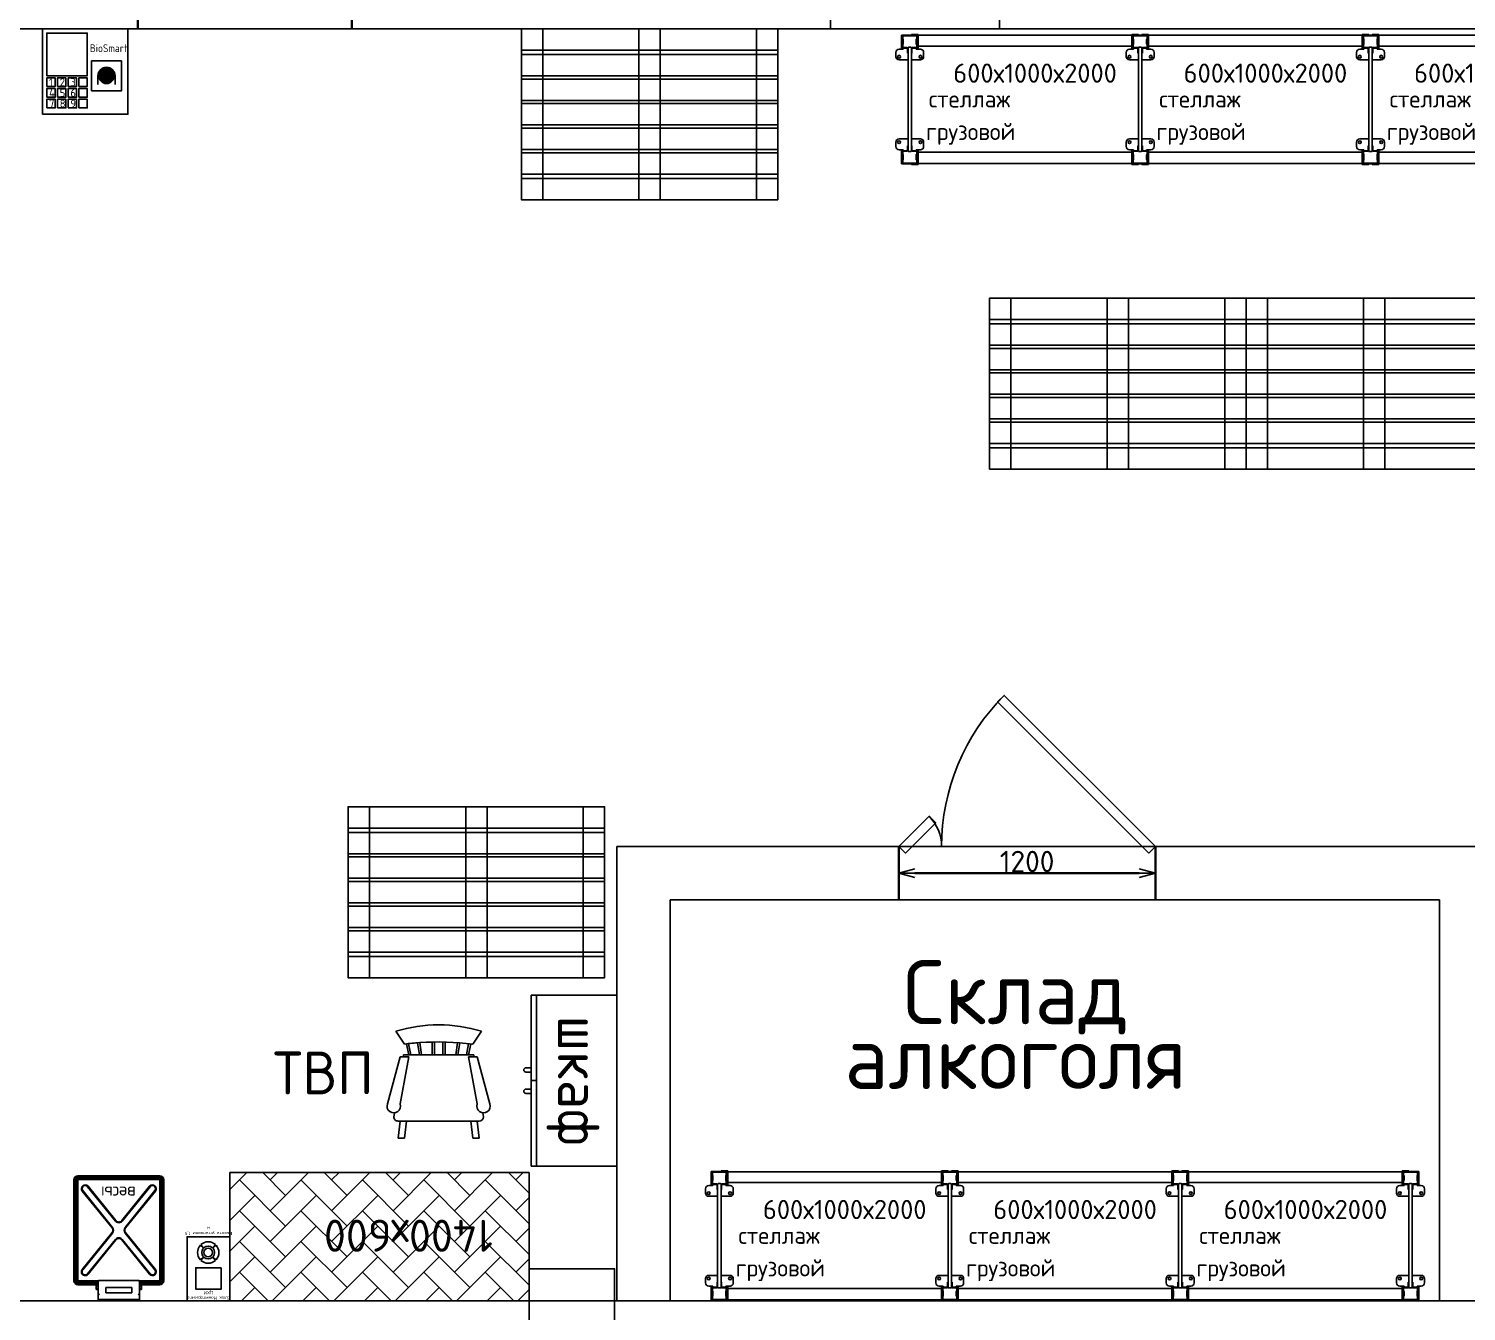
# Model space of a CAD drawing. Extents: x -150237 to 313168, y -187365 to 36962.
# Drawn here: x -45313 to -38587, y -150692 to -144693 of the extents above; entities that cross this region are included whole.
import ezdxf
from ezdxf.enums import TextEntityAlignment as Align

# ---------------------------------------------------------------- set-up
doc = ezdxf.new("R2010")
doc.units = 0
doc.header["$LTSCALE"] = 50
doc.header["$PDMODE"] = 34
doc.header["$PDSIZE"] = 20
doc.layers.get('0').update_dxf_attribs({"linetype": 'CONTINUOUS'})
doc.layers.get('Defpoints').update_dxf_attribs({"linetype": 'CONTINUOUS'})
for name, color, linetype in [('Colums', 25, 'CONTINUOUS'), ('Dim', 7, 'CONTINUOUS'), ('ST', 7, 'CONTINUOUS'), ('type', 7, 'CONTINUOUS'), ('Двери', 76, 'CONTINUOUS'), ('оборудование', 90, 'CONTINUOUS'), ('офисная мебель', 16, 'CONTINUOUS'), ('Холодильное', 5, 'CONTINUOUS')]:
    doc.layers.add(name, color=color, linetype=linetype)
doc.layers.add('Видимый контур (ГОСТ)', color=7, linetype='CONTINUOUS', lineweight=50)
doc.layers.add('Стены', color=7, linetype='CONTINUOUS', lineweight=35)
doc.styles.get("Standard").update_dxf_attribs({"font": 'isocpeur.ttf'})
doc.dimstyles.get("Standard").update_dxf_attribs({"dimscale": 0, "dimtxt": 180, "dimasz": 75, "dimexe": 0, "dimexo": 0, "dimgap": 30, "dimtad": 1, "dimdec": 0, "dimdsep": 46, "dimtxsty": 'Standard', "dimblk1": 'OPEN30', "dimblk2": 'OPEN30', "dimsah": 1, "dimcen": 25, "dimadec": 0, "dimazin": 0, "dimtfac": 1, "dimtdec": 0, "dimtmove": 0, "dimatfit": 3, "dimldrblk": 'OPEN30', "dimfxl": 1, "dimtolj": 1, "dimtzin": 0, "dimarcsym": 0})

# ---------------------------------------------------------------- blocks, each defined once
blk = doc.blocks.new('_OPEN30')
at = {"color": 0, "linetype": 'ByBlock'}
for p, q in [((-1, 0.268), (0, 0)), ((0, 0), (-1, -0.268)), ((0, 0), (-1, 0))]:
    blk.add_line(p, q, dxfattribs=at)
blk = doc.blocks.new('*D79')
at = {"layer": 'Defpoints', "color": 0, "transparency": 16777216}
for p in [(-1000, -50), (-1000, -100), (0, -100)]:
    blk.add_point(p, dxfattribs=at)
at = {"layer": 'Dim', "color": 0, "lineweight": -2, "transparency": 16777216}
for p, q in [((-1000, -50), (-1000, -100)), ((-75, -100), (-925, -100))]:
    blk.add_line(p, q, dxfattribs=at)
at = {"layer": 'Dim', "color": 0, "lineweight": -2, "transparency": 16777216, "xscale": 75, "yscale": 75, "zscale": 75, "rotation": 180}
blk.add_blockref('_OPEN30', (-1000, -100), dxfattribs=at)
at = {"layer": 'Dim', "color": 0, "lineweight": -2, "transparency": 16777216, "xscale": 75, "yscale": 75, "zscale": 75}
blk.add_blockref('_OPEN30', (0, -100), dxfattribs=at)
at = {"layer": 'Dim', "color": 0, "transparency": 16777216, "insert": (-500, -30), "char_height": 100, "attachment_point": 5}
blk.add_mtext('\\A1;1000', dxfattribs=at)
blk = doc.blocks.new('Стойка 70 + подпятник (вид сверху)')
at = {"layer": 'Видимый контур (ГОСТ)', "color": 5, "lineweight": -3}
for p, q in [((-39, 1), (39, 1)), ((-39, -61), (-39, 1)), ((-36, -61), (-36, 1)), ((30, 0), (-30, 0)), ((36, -61), (36, 1)), ((39, -61), (39, 1)), ((-30.5, -65), (-50, -65)), ((-30.5, -61), (-39, -61)), ((-35, -5), (-35, -14.9)), ((-35, -45.1), (-35, -55)), ((-33, -20), (-33, -40)), ((-32.5, -14.9), (-32.5, -5)), ((-32.5, -55), (-32.5, -45.1)), ((-30.5, -40), (-30.5, -20)), ((-30.5, -61), (-30.5, -65)), ((-30, -2.5), (30, -2.5)), ((-13, -57.5), (-30, -57.5)), ((-30, -60), (-13, -60)), ((-10.5, -62.5), (-10.5, -83.5)), ((-8, -58.4), (-8, -58.9)), ((-8, -83.5), (-8, -62.5)), ((5, -56), (-5, -56)), ((8, -62.5), (8, -83.5)), ((10.5, -83.5), (10.5, -62.5)), ((30, -57.5), (13, -57.5)), ((13, -60), (30, -60)), ((30.5, -20), (30.5, -40)), ((39, -61), (30.5, -61)), ((30.5, -65), (30.5, -61)), ((50, -65), (30.5, -65)), ((32.5, -5), (32.5, -14.9)), ((32.5, -45.1), (32.5, -55)), ((33, -40), (33, -20)), ((35, -14.9), (35, -5)), ((35, -55), (35, -45.1)), ((-65, -80), (-65, -100)), ((-50, -115), (-8, -115)), ((-10.5, -83.5), (-8, -83.5)), ((8, -83.5), (10.5, -83.5)), ((8, -115), (50, -115)), ((65, -100), (65, -80))]:
    blk.add_line(p, q, dxfattribs=at)
for centre in [(-50, -100), (50, -100)]:
    blk.add_circle(centre, 6.5, dxfattribs=at)
for centre, radius, start, end in [((-30, -5), 5, 90, 180), ((30, -5), 5, 0, 90), ((-50, -80), 15, 90, 180), ((-30, -14.9), 5, 180, 222.83343), ((-30, -45.1), 5, 137.16657, 180), ((-30, -55), 5, 180, 270), ((-35.5, -20), 2.5, 0, 42.83343), ((-35.5, -40), 2.5, 317.16657, 0), ((-30, -5), 2.5, 90, 180), ((-30, -14.9), 2.5, 180, 222.83343), ((-30, -45.1), 2.5, 137.16657, 180), ((-30, -55), 2.5, 180, 270), ((-35.5, -20), 5, 0, 42.83343), ((-35.5, -40), 5, 317.16657, 0), ((-13, -62.5), 5, 0, 90), ((-13, -62.5), 2.5, 0, 90), ((13, -62.5), 5, 90, 180), ((13, -62.5), 2.5, 90, 180), ((30, -5), 2.5, 0, 90), ((30, -55), 2.5, 270, 0), ((30, -55), 5, 270, 0), ((35.5, -20), 5, 137.16657, 180), ((35.5, -40), 5, 180, 222.83343), ((30, -14.9), 2.5, 317.16657, 0), ((30, -45.1), 2.5, 0, 42.83343), ((35.5, -20), 2.5, 137.16657, 180), ((35.5, -40), 2.5, 180, 222.83343), ((30, -14.9), 5, 317.16657, 0), ((30, -45.1), 5, 0, 42.83343), ((50, -80), 15, 0, 90), ((-50, -100), 15, 180, 270), ((50, -100), 15, 270, 0)]:
    blk.add_arc(centre, radius, start, end, dxfattribs=at)
at = {"layer": 'Видимый контур (ГОСТ)', "color": 5, "lineweight": -3, "extrusion": (0, 0, -1)}
blk.add_ellipse((-5, -58.4), major_axis=(3, 0), ratio=0.79499, start_param=3.141593, end_param=4.712389, dxfattribs=at)
at = {"layer": 'Видимый контур (ГОСТ)', "color": 5, "lineweight": -3}
blk.add_ellipse((5, -58.4), major_axis=(-3, 0), ratio=0.79499, start_param=3.141593, end_param=4.712389, dxfattribs=at)
blk = doc.blocks.new('Рама 70х600 (вид сверху)')
at = {"color": 5}
for p, q in [((-8, 58.4), (-8, 541.6)), ((8, 58.4), (8, 541.6))]:
    blk.add_line(p, q, dxfattribs=at)
blk.add_blockref('Стойка 70 + подпятник (вид сверху)', (0, 600))
at = {"xscale": -1, "rotation": 180}
blk.add_blockref('Стойка 70 + подпятник (вид сверху)', (0, 0), dxfattribs=at)
blk = doc.blocks.new('*U75')
at = {"color": 5}
for p, q in [((8, 3), (39, 3)), ((8, -1), (8, 3)), ((39, 3), (39, -3)), ((1039, -3), (1039, 3)), ((1039, 3), (1070, 3)), ((1070, 3), (1070, -1)), ((35, -1), (8, -1)), ((35, -28.5), (35, -1)), ((35, -28.5), (35, -1)), ((35, -60), (35, -1)), ((39, -60), (35, -60)), ((39, -1), (1039, -1)), ((39, -53), (39, -3)), ((1039, -52), (39, -52)), ((39, -53), (39, -60)), ((1039, -53), (1039, -3)), ((1039, -60), (1039, -53)), ((1043, -60), (1039, -60)), ((1070, -1), (1043, -1)), ((1043, -1), (1043, -60)), ((1043, -28.5), (1043, -1)), ((8, -605), (8, -601)), ((8, -601), (35, -601)), ((39, -605), (8, -605)), ((35, -601), (35, -542)), ((35, -542), (39, -542)), ((35, -573.5), (35, -601)), ((39, -542), (39, -549)), ((39, -548), (1039, -548)), ((39, -549), (39, -599)), ((39, -599), (39, -605)), ((1039, -601), (39, -601)), ((1039, -549), (1039, -542)), ((1039, -542), (1043, -542)), ((1039, -549), (1039, -599)), ((1039, -605), (1039, -599)), ((1070, -605), (1039, -605)), ((1043, -542), (1043, -601)), ((1043, -573.5), (1043, -601)), ((1043, -573.5), (1043, -601)), ((1043, -601), (1070, -601)), ((1070, -601), (1070, -605))]:
    blk.add_line(p, q, dxfattribs=at)
at = {"color": 3}
for p, q in [((1039, -53), (1039, -3)), ((1070, -1), (1043, -1)), ((1043, -1), (1043, -60)), ((1043, -28.5), (1043, -1)), ((8, -601), (35, -601)), ((35, -601), (35, -542)), ((35, -573.5), (35, -601)), ((39, -549), (39, -599))]:
    blk.add_line(p, q, dxfattribs=at)
for p in [(0, -601), (1078, -601)]:
    blk.add_blockref('Рама 70х600 (вид сверху)', p)
at = {"color": 5, "insert": (203.8, -132.9), "char_height": 90, "width": 521.971, "attachment_point": 1}
blk.add_mtext('600х1000х2000', dxfattribs=at)
at = {"layer": 'оборудование', "color": 6, "width": 0.96875}
for s, p in [('стеллаж', (279.6, -338.6)), ('грузовой', (285.2, -491.1))]:
    blk.add_text(s, height=80, rotation=0.07495, dxfattribs=at).set_placement(p, align=Align.CENTER)
blk = doc.blocks.new('*U94')
at = {"layer": 'оборудование', "color": 86}
for p, q in [((-420, 566.8), (-415, 566.8)), ((-420, 566.8), (-415, 566.8)), ((-420, 566.8), (-420, 93.5)), ((-415, 566.8), (-409.7, 566.8)), ((-415, 566.8), (-409.7, 566.8)), ((-415, 566.8), (-415, 93.5)), ((-409.7, 566.8), (-401.7, 566.8)), ((-409.7, 566.8), (-401.7, 566.8)), ((-409.7, 566.8), (-409.7, 93.5)), ((-401.7, 580.1), (-401.7, 585.1)), ((-401.7, 580.1), (-401.7, 585.1)), ((-401.7, 585.1), (-18.3, 585.1)), ((-401.7, 574.8), (-401.7, 580.1)), ((-401.7, 574.8), (-401.7, 580.1)), ((-401.7, 580.1), (-18.3, 580.1)), ((-401.7, 566.8), (-401.7, 574.8)), ((-401.7, 566.8), (-401.7, 574.8)), ((-401.7, 574.8), (-18.3, 574.8)), ((-401.7, 566.8), (-401.7, 93.5)), ((-401.7, 566.8), (-18.3, 566.8)), ((-401.7, 566.8), (-18.3, 566.8)), ((-401.7, 566.8), (-401.7, 93.5)), ((-18.3, 580.1), (-18.3, 585.1)), ((-18.3, 585.1), (-18.3, 580.1)), ((-18.3, 574.8), (-18.3, 580.1)), ((-18.3, 580.1), (-18.3, 574.8)), ((-18.3, 566.8), (-18.3, 574.8)), ((-18.3, 574.8), (-18.3, 566.8)), ((-10.3, 566.8), (-18.3, 566.8)), ((-10.3, 566.8), (-18.3, 566.8)), ((-18.3, 566.8), (-18.3, 93.5)), ((-18.3, 566.8), (-18.3, 93.5)), ((-5, 566.8), (-10.3, 566.8)), ((-5, 566.8), (-10.3, 566.8)), ((-10.3, 566.8), (-10.3, 93.5)), ((0, 566.8), (-5, 566.8)), ((0, 566.8), (-5, 566.8)), ((-5, 566.8), (-5, 93.5)), ((0, 566.8), (0, 93.5)), ((-381.3, 513.6), (-241.6, 341.2)), ((-239.3, 343.1), (-378.9, 515.5)), ((-356.2, 533.9), (-226, 373.1)), ((-223.7, 375), (-353.9, 535.8)), ((-66.1, 535.8), (-196.3, 375)), ((-194, 373.1), (-63.8, 533.9)), ((-41.1, 515.5), (-180.7, 343.1)), ((-38.7, 513.6), (-178.4, 341.2)), ((-241.6, 319.1), (-381.3, 146.6)), ((-378.9, 144.7), (-239.3, 317.2)), ((-226, 287.2), (-356.2, 126.4)), ((-223.7, 285.3), (-353.9, 124.5)), ((-66.1, 124.5), (-196.3, 285.3)), ((-63.8, 126.4), (-194, 287.2)), ((-180.7, 317.2), (-41.1, 144.7)), ((-178.4, 319.1), (-38.7, 146.6)), ((-420, 93.5), (-415, 93.5)), ((-420, 93.5), (-415, 93.5)), ((-415, 93.5), (-409.7, 93.5)), ((-415, 93.5), (-409.7, 93.5)), ((-409.7, 93.5), (-401.7, 93.5)), ((-409.7, 93.5), (-401.7, 93.5)), ((-401.7, 93.5), (-401.7, 85.5)), ((-401.7, 93.5), (-401.7, 85.5)), ((-401.7, 93.5), (-306, 93.5)), ((-401.7, 93.5), (-306, 93.5)), ((-401.7, 85.5), (-401.7, 80.1)), ((-401.7, 85.5), (-401.7, 80.1)), ((-401.7, 85.5), (-306, 85.5)), ((-401.7, 80.1), (-401.7, 75.1)), ((-401.7, 80.1), (-401.7, 75.1)), ((-401.7, 80.1), (-316, 80.1)), ((-401.7, 75.1), (-316, 75.1)), ((-306, 93.7), (-306, 24.6)), ((-306, 6), (-306, 74)), ((-306, 74), (-306, 74)), ((-115.5, 95.1), (-304.5, 95.1)), ((-114, 24.6), (-114, 93.7)), ((-114, 93.5), (-18.3, 93.5)), ((-114, 93.5), (-18.3, 93.5)), ((-114, 85.5), (-18.3, 85.5)), ((-104, 80.1), (-18.3, 80.1)), ((-104, 75.1), (-18.3, 75.1)), ((-18.3, 93.5), (-18.3, 85.5)), ((-10.3, 93.5), (-18.3, 93.5)), ((-18.3, 93.5), (-10.3, 93.5)), ((-18.3, 85.5), (-18.3, 93.5)), ((-18.3, 85.5), (-18.3, 80.1)), ((-18.3, 80.1), (-18.3, 85.5)), ((-18.3, 80.1), (-18.3, 75.1)), ((-18.3, 75.1), (-18.3, 80.1)), ((-5, 93.5), (-10.3, 93.5)), ((-10.3, 93.5), (-5, 93.5)), ((0, 93.5), (-5, 93.5)), ((-5, 93.5), (0, 93.5)), ((-306, 24.6), (-306, 6)), ((-306, 6), (-114, 6)), ((-306, 6), (-306, 0)), ((-306, 6), (-114, 6)), ((-114, 6), (-114, 24.6)), ((-114, 0), (-114, 6)), ((-306, 0), (-114, 0))]:
    blk.add_line(p, q, dxfattribs=at)
at = {"layer": 'оборудование', "color": 7}
for p, q in [((-316, 84.1), (-306, 84.1)), ((-316, 52.5), (-316, 84.1)), ((-306, 75.9), (-316, 75.9)), ((-114, 84.1), (-104, 84.1)), ((-114, 75.9), (-104, 75.9)), ((-104, 52.5), (-104, 84.1)), ((-306, 66.3), (-316, 66.3)), ((-316, 56.4), (-306, 56.4)), ((-306, 55), (-316, 55)), ((-316, 52.5), (-306, 52.5)), ((-114, 66.3), (-104, 66.3)), ((-114, 56.4), (-104, 56.4)), ((-114, 55), (-104, 55)), ((-114, 52.5), (-104, 52.5))]:
    blk.add_line(p, q, dxfattribs=at)
at = {"layer": 'оборудование', "color": 4}
for p, q in [((-270.7, 61.6), (-270.7, 37.5)), ((-149.3, 61.6), (-270.7, 61.6)), ((-270.7, 37.5), (-149.3, 37.5)), ((-270.7, 37.5), (-270.7, 36.7)), ((-270.7, 36.7), (-149.3, 36.7)), ((-149.3, 37.5), (-149.3, 61.6)), ((-149.3, 37.5), (-149.3, 36.7))]:
    blk.add_line(p, q, dxfattribs=at)
at = {"layer": 'оборудование', "color": 86}
for centre, radius, start, end in [((-401.7, 566.8), 18.3, 90, 180), ((-401.7, 566.8), 13.3, 90, 180), ((-401.7, 566.8), 8, 90, 180), ((-367.6, 524.7), 17.6, 39.00263, 219.00263), ((-367.6, 524.7), 14.6, 39.00263, 219.00263), ((-52.4, 524.7), 17.6, 320.99737, 140.99737), ((-52.4, 524.7), 14.6, 320.99737, 140.99737), ((-18.3, 566.8), 18.3, 0, 90), ((-18.3, 566.8), 13.3, 0, 90), ((-18.3, 566.8), 8, 0, 90), ((-255.3, 330.1), 17.6, 320.99737, 39.00263), ((-255.3, 330.1), 20.6, 320.99737, 39.00263), ((-210, 386.1), 20.6, 219.00263, 320.99737), ((-210, 386.1), 17.6, 219.00263, 320.99737), ((-164.7, 330.1), 20.6, 140.99737, 219.00263), ((-164.7, 330.1), 17.6, 140.99737, 219.00263), ((-210, 274.2), 20.6, 39.00263, 140.99737), ((-210, 274.2), 17.6, 39.00263, 140.99737), ((-367.6, 135.5), 17.6, 140.99737, 320.99737), ((-367.6, 135.5), 14.6, 140.99737, 320.99737), ((-52.4, 135.5), 17.6, 219.00263, 39.00263), ((-52.4, 135.5), 14.6, 219.00263, 39.00263), ((-401.7, 93.5), 18.3, 180, 270), ((-401.7, 93.5), 13.3, 180, 270), ((-401.7, 93.5), 8, 180, 270), ((-18.3, 93.5), 8, 270, 0), ((-18.3, 93.5), 13.3, 270, 0), ((-18.3, 93.5), 18.3, 270, 0)]:
    blk.add_arc(centre, radius, start, end, dxfattribs=at)
for centre, major_axis, start_param, end_param in [((-301, 90.1), (-4.62, 4.62), 5.105088, 6.675884), ((-119, 90.1), (4.62, 4.62), 5.890486, 7.461283), ((-301, 28.1), (-4.62, -4.62), 4.31969, 5.890486), ((-119, 28.1), (4.62, -4.62), 0.392699, 1.963495)]:
    blk.add_ellipse(centre, major_axis=major_axis, ratio=0.414214, start_param=start_param, end_param=end_param, dxfattribs=at)
at = {"layer": 'type', "width": 0.96875}
blk.add_text('весы', height=60, rotation=180, dxfattribs=at).set_placement((-211.9, 534.5), align=Align.CENTER)
blk = doc.blocks.new('Chair - Rocking')
at = {"linetype": 'Continuous'}
for p, q in [((-8, -4.5), (-10, -1.5)), ((8, -4.5), (10, -1.5)), ((-7.5, -4.5), (-7, -7)), ((-6.5, -7), (-7.02225, -4.43)), ((-4.5, -7), (-4.96674, -4.19951)), ((-4, -7), (-4.40532, -4.16272)), ((-1.5, -4.05012), (-1.5, -7)), ((-1, -7), (-1, -4.05012)), ((1, -7), (1, -4.04655)), ((1.5, -4.05012), (1.5, -7)), ((4, -7), (4.40187, -4.18694)), ((4.5, -7), (4.96761, -4.19437)), ((6.5, -7), (7, -4.4057)), ((7.5, -4.5), (7, -7)), ((-9, -7.5), (-12, -18.49999)), ((-7, -7.5), (-9, -7.5)), ((-9, -18.49999), (-7, -7.5)), ((-8.23428, -6.99939), (-8.3093, -7.47958)), ((-8.23041, -7), (8.23915, -7)), ((7, -7.5), (9, -7.5)), ((9, -18.49999), (7, -7.5)), ((8.31071, -7.48854), (8.23449, -7.00073)), ((9, -7.5), (12, -18.49999)), ((-10.36644, -20.64523), (-10.5, -21.49999)), ((-9, -22.49999), (-9.5, -26.49999)), ((0, -22.49999), (-9.5, -22.49999)), ((-8, -26.49999), (-7.5, -22.49999)), ((0, -22.49999), (9.5, -22.49999)), ((8, -26.49999), (7.5, -22.49999)), ((9, -22.49999), (9.5, -26.49999)), ((10.5, -21.49999), (10.3575, -20.58798)), ((-9.5, -26.49999), (-8, -26.49999)), ((9.5, -26.49999), (8, -26.49999))]:
    blk.add_line(p, q, dxfattribs=at)
for centre, radius, start, end in [((0, -34.08333), 34.08333, 72.93847, 107.0615), ((0, -68.25004), 64.25, 93.92211, 97.15267), ((0, -68.25004), 64.25, 82.84733, 93.92211), ((-10.5, -18.99999), 1.58114, 161.5651, 18.43495), ((10.5, -18.99999), 1.58114, 161.5651, 18.43495), ((-9.5, -21.49999), 1, 180, 270), ((9.5, -21.49999), 1, 270, 0)]:
    blk.add_arc(centre, radius, start, end, dxfattribs=at)
blk = doc.blocks.new('*U68')
at = {"layer": 'офисная мебель'}
h = blk.add_hatch(dxfattribs=at)
h.set_pattern_fill('AR-HBONE', color=256, style=0)
h.paths.add_polyline_path([(0, 0), (0, -600), (1400, -600), (1400, 0)])
h.paths.add_polyline_path([(131.2, -192.1), (1001.2, -192.1), (1001.2, -417.1), (131.2, -417.1)], flags=24)
for p, q in [((1400, 0), (0, 0)), ((0, 0), (0, -600)), ((1400, -600), (1400, 0)), ((0, -600), (1400, -600))]:
    blk.add_line(p, q, dxfattribs=at)
at = {"layer": 'офисная мебель', "xscale": 20, "yscale": 20, "zscale": 20, "rotation": 179.9999999999999}
blk.add_blockref('Chair - Rocking', (423.2, -1290.8), dxfattribs=at)
at = {"layer": 'type', "insert": (168.7, -229.6), "char_height": 150, "width": 611.999, "attachment_point": 1}
blk.add_mtext('1400х600', dxfattribs=at)
blk = doc.blocks.new('Шкаф офисный')
at = {"layer": 'офисная мебель'}
for p, q in [((0, -375), (800, -375)), ((340, -425), (340, -400)), ((360, -425), (360, -400)), ((400, -375), (400, -400)), ((440, -425), (440, -400)), ((460, -425), (460, -400))]:
    blk.add_line(p, q, dxfattribs=at)
blk.add_lwpolyline([(0, -400), (800, -400), (800, 0), (0, 0)], close=True, dxfattribs=at)
for centre in [(350, -425), (450, -425)]:
    blk.add_arc(centre, 10, 180, 0, dxfattribs=at)
at = {"layer": 'type', "width": 0.96875}
blk.add_text('шкаф', height=200, dxfattribs=at).set_placement((400, -275), align=Align.CENTER)
blk = doc.blocks.new('*U95')
at = {"layer": 'оборудование', "color": 1}
for p, q in [((260, -220), (260, -260)), ((340, -220), (340, -260))]:
    blk.add_line(p, q, dxfattribs=at)
at = {"layer": 'оборудование', "color": 7}
for points in [[(0, -400), (400, -400), (400, 0), (0, 0)], [(230, -150), (370, -150), (370, -290), (230, -290)]]:
    blk.add_lwpolyline(points, close=True, dxfattribs=at)
at = {"layer": 'оборудование'}
blk.add_lwpolyline([(20, -220), (210, -220), (210, -20), (20, -20)], close=True, dxfattribs=at)
at = {"layer": 'оборудование', "color": 5}
for points in [[(20, -270), (60, -270), (60, -230), (20, -230)], [(70, -270), (110, -270), (110, -230), (70, -230)], [(120, -270), (160, -270), (160, -230), (120, -230)], [(170, -270), (210, -270), (210, -230), (170, -230)], [(20, -320), (60, -320), (60, -280), (20, -280)], [(20, -370), (60, -370), (60, -330), (20, -330)], [(70, -320), (110, -320), (110, -280), (70, -280)], [(70, -370), (110, -370), (110, -330), (70, -330)], [(120, -320), (160, -320), (160, -280), (120, -280)], [(120, -370), (160, -370), (160, -330), (120, -330)], [(170, -320), (210, -320), (210, -280), (170, -280)], [(170, -370), (210, -370), (210, -330), (170, -330)]]:
    blk.add_lwpolyline(points, close=True, dxfattribs=at)
at = {"layer": 'оборудование', "color": 1}
for radius in [36, 32, 28, 24, 20, 16, 12, 8, 4]:
    blk.add_circle((300, -220), radius, dxfattribs=at)
blk.add_arc((300, -220), 40, 0, 180, dxfattribs=at)
at = {"layer": 'ST', "width": 0.9}
blk.add_text('BioSmart', height=36, dxfattribs=at).set_placement((221.7, -108.9))
at = {"layer": 'ST'}
for s, p in [('1', (31, -268)), ('2', (81, -268)), ('3', (131, -268)), ('4', (31, -318)), ('7', (31, -368)), ('5', (81, -318)), ('8', (81, -368)), ('6', (131, -318)), ('9', (131, -368))]:
    blk.add_text(s, height=36, dxfattribs=at).set_placement(p)
blk = doc.blocks.new('Блок мониторинга')
at = {"layer": 'Холодильное', "color": 3}
for p, q in [((79, -206.2), (64.8, -192)), ((81.8, -203.4), (67.6, -189.2)), ((121.3, -203.4), (135.5, -189.2)), ((124.1, -206.2), (138.3, -192)), ((79, -245.7), (64.8, -259.9)), ((81.8, -248.5), (67.6, -262.7)), ((121.3, -248.5), (135.5, -262.7)), ((124.1, -245.7), (138.3, -259.9))]:
    blk.add_line(p, q, dxfattribs=at)
at = {"layer": 'Холодильное', "color": 0}
blk.add_lwpolyline([(0, -300), (200, -300), (200, 0), (0, 0)], close=True, dxfattribs=at)
at = {"layer": 'Холодильное'}
blk.add_lwpolyline([(40, -154.8), (160, -154.8), (160, -54.8), (40, -54.8)], close=True, dxfattribs=at)
at = {"layer": 'Холодильное', "color": 3}
blk.add_circle((101.5, -226), 20, dxfattribs=at)
for radius, start, end in [(50, 137.29244, 222.70756), (50, 47.29244, 132.70756), (30, 48.82255, 131.17745), (50, 317.29244, 42.70756), (50, 227.29244, 312.70756), (30, 138.82255, 221.17745), (30, 228.82255, 311.17745), (30, 318.82255, 41.17745)]:
    blk.add_arc((101.5, -226), radius, start, end, dxfattribs=at)
at = {"layer": 'Холодильное', "char_height": 15, "width": 200, "attachment_point": 5}
for s, insert in [('Блок Мониторинга ЦХМ', (100, -27.5)), ('Высота установки 1,5 м', (100, -327.5))]:
    blk.add_mtext(s, dxfattribs=dict(at, insert=insert))
blk = doc.blocks.new('паллет')
at = {"layer": 'оборудование', "color": 30}
blk.add_lwpolyline([(0, -800), (0, 0), (1200, 0), (1200, -800), (0, -800), (0, -700), (1200, -700), (1200, -680), (0, -680), (0, -580), (1200, -580), (1200, -565), (0, -565), (0, -465), (1200, -465), (1200, -450), (0, -450), (0, -350), (1200, -350), (1200, -335), (0, -335), (0, -235), (1200, -235), (1200, -220), (0, -220), (0, -120), (1200, -120), (1200, -100), (0, -100), (0, 0), (100, 0), (100, -800), (550, -800), (550, 0), (650, 0), (650, -800), (1100, -800), (1100, 0)], dxfattribs=at)
blk = doc.blocks.new('*D105')
at = {"layer": 'Defpoints', "color": 0, "transparency": 16777216}
for p in [(-200, -62.5), (1000, -62.5), (-200, -125)]:
    blk.add_point(p, dxfattribs=at)
at = {"layer": 'Dim', "color": 0, "lineweight": -2, "transparency": 16777216}
for p, q in [((-200, -62.5), (-200, -125)), ((1000, -62.5), (1000, -125)), ((925, -125), (-125, -125))]:
    blk.add_line(p, q, dxfattribs=at)
at = {"layer": 'Dim', "color": 0, "lineweight": -2, "transparency": 16777216, "xscale": 75, "yscale": 75, "zscale": 75, "rotation": 180}
blk.add_blockref('_OPEN30', (-200, -125), dxfattribs=at)
at = {"layer": 'Dim', "color": 0, "lineweight": -2, "transparency": 16777216, "xscale": 75, "yscale": 75, "zscale": 75}
blk.add_blockref('_OPEN30', (1000, -125), dxfattribs=at)
at = {"layer": 'Dim', "color": 0, "transparency": 16777216, "insert": (400, -70), "char_height": 100, "attachment_point": 5}
blk.add_mtext('\\A1;1200', dxfattribs=at)
blk = doc.blocks.new('*U78')
at = {"layer": 'Двери'}
blk.add_lwpolyline([(0, 0), (0, 1000), (-43.75, 1000), (-43.75, 0)], close=True, dxfattribs=at)
blk.add_arc((0, 0), 1000, 90, 180, dxfattribs=at)
at = {"layer": 'Стены'}
for p, q in [((0, 0), (0, -200)), ((-1000, 0), (-1000, -200))]:
    blk.add_line(p, q, dxfattribs=at)
at = {"layer": 'Dim'}
dim = blk.add_linear_dim(base=(-1000, -100), p1=(0, -100), p2=(-1000, -50), angle=180, dimstyle='Standard', override={"dimscale": 1, "dimtxt": 100, "dimgap": 20, "dimarcsym": 2}, dxfattribs=at)
dim.commit()
dim.dimension.update_dxf_attribs({"geometry": '*D79', "text_midpoint": (-500, -30)})
blk = doc.blocks.new('*U104')
at = {"layer": 'Двери'}
for points in [[(1000, 0), (292.9, 707.1), (261.8, 676), (968.9, -31.1)], [(-200, 0), (-58.6, 141.4), (-27.5, 110.3), (-168.9, -31.1)]]:
    blk.add_lwpolyline(points, close=True, dxfattribs=at)
for centre, radius, start, end in [((1000, 0), 1000, 135, 180), ((-200, 0), 200, 0, 45)]:
    blk.add_arc(centre, radius, start, end, dxfattribs=at)
at = {"layer": 'Стены'}
for p, q in [((-200, 0), (-200, -250)), ((1000, 0), (1000, -250))]:
    blk.add_line(p, q, dxfattribs=at)
at = {"layer": 'Dim'}
dim = blk.add_linear_dim(base=(-200, -125), p1=(1000, -62.5), p2=(-200, -62.5), angle=180, dimstyle='Standard', override={"dimscale": 1, "dimtxt": 100, "dimgap": 5, "dimarcsym": 2}, dxfattribs=at)
dim.commit()
dim.dimension.update_dxf_attribs({"geometry": '*D105', "text_midpoint": (400, -70)})

msp = doc.modelspace()

# ---------------------------------------------------------------- linework, layer by layer
msp.add_line((-48771.6, -144693.2), (-571.6, -144693.2))
at = {"color": 1}
for p, q in [((-42561.6, -148518.2), (-32811.6, -148518.2)), ((-42561.6, -148518.2), (-42561.6, -150643.2)), ((-38711.6, -148768.2), (-42311.6, -148768.2)), ((-42311.6, -148768.2), (-42311.6, -150643.2)), ((-38711.6, -150643.2), (-38711.6, -148768.2)), ((-48071.6, -150643.2), (-37971.6, -150643.2))]:
    msp.add_line(p, q, dxfattribs=at)
at = {"color": 5}
msp.add_lwpolyline([(-41561.5, -144493.2), (-40770.8, -144493.2), (-40770.8, -144693.2), (-41561.5, -144693.2)], close=True, dxfattribs=at)
at = {"layer": 'Colums'}
msp.add_lwpolyline([(-42971.6, -150893.2), (-42971.6, -150493.2), (-42571.6, -150493.2), (-42571.6, -150893.2), (-42971.6, -150893.2)], dxfattribs=at)

# ---------------------------------------------------------------- block references
for name, p in [('*U78', (-43801.6, -144493.2)), ('*U94', (-44681.2, -150643.2))]:
    msp.add_blockref(name, p)
at = {"rotation": 180}
for name, p in [('*U68', (-42971.6, -150643.2)), ('Блок мониторинга', (-44371.6, -150643.2))]:
    msp.add_blockref(name, p, dxfattribs=at)
at = {"layer": 'ST'}
for name, p in [('*U95', (-45248.7, -144693.2)), ('паллет', (-43007.9, -144693.2)), ('*U75', (-41190.6, -144722.8)), ('*U75', (-40112.6, -144722.8)), ('*U75', (-39034.6, -144722.8)), ('паллет', (-40816.9, -145953)), ('паллет', (-39616.9, -145953)), ('паллет', (-43818.2, -148331.9)), ('*U75', (-42081.3, -150038.2)), ('*U75', (-41003.3, -150038.2)), ('*U75', (-39925.3, -150038.2))]:
    msp.add_blockref(name, p, dxfattribs=at)
at = {"layer": 'Стены'}
msp.add_blockref('*U104', (-41041.4, -148518.2), dxfattribs=at)
at = {"layer": 'Стены', "rotation": 270}
msp.add_blockref('Шкаф офисный', (-42561.6, -149213.1), dxfattribs=at)

# ---------------------------------------------------------------- texts
at = {"width": 0.96875}
for s, height, p in [('Склад', 300, (-40695.5, -149349.5)), ('алкоголя', 300, (-40695.5, -149652.6)), ('ТВП', 200, (-43934.1, -149677.2))]:
    msp.add_text(s, height=height, dxfattribs=at).set_placement(p, align=Align.CENTER)

doc.saveas('drawing.dxf')
